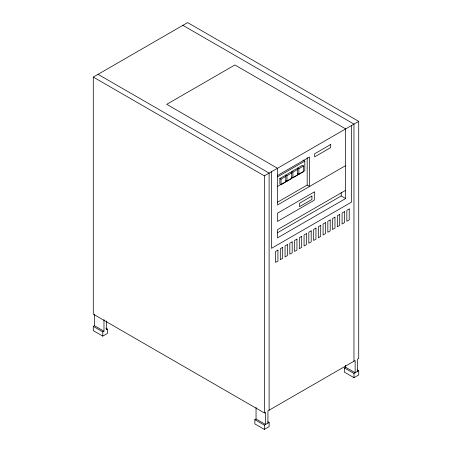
<?xml version="1.0" encoding="UTF-8"?>
<svg xmlns="http://www.w3.org/2000/svg" width="452" height="452" viewBox="0 0 452 452"><rect width="100%" height="100%" fill="white"/><g stroke="black" fill="none" stroke-linecap="round" stroke-linejoin="round"><path stroke-width="0.68" d="M279.856 178.489L281.048 179.173L285.8 176.433L284.613 175.743L279.856 178.489L279.856 183.975L281.048 184.665L285.8 181.919L285.8 175.06L290.551 172.161L291.738 172.845L286.986 175.743L286.986 181.235L285.8 180.546M267.929 421.733L269.115 422.422L269.115 426.654L264.363 429.4L254.86 423.914L254.86 419.676L256.047 418.993L265.55 424.479L265.55 412.252L264.363 412.936L93.281 314.168L93.281 77.077L187.636 22.6L358.718 121.373L358.718 358.464L357.532 359.148L357.532 371.374M93.281 77.077L264.363 175.845L358.718 121.373M277.483 175.512L309.558 156.991L309.558 186.45L307.185 185.077L277.528 202.202M277.483 176.885L304.806 161.11L304.806 170.681L277.483 186.456M291.738 171.472L296.489 168.732L297.682 169.415L292.924 172.161L291.738 171.472L291.738 178.489L286.986 181.235M291.738 177.116L292.924 177.805L297.682 175.06L297.682 168.042L302.433 165.302L303.62 165.986L303.62 171.63L298.868 174.376L297.682 173.687M297.682 168.042L298.868 168.732L303.62 165.986M345.65 165.613L277.483 204.971L277.483 168.274L166.732 104.333L234.899 64.975L345.65 128.916L345.65 198.541L277.483 237.893L277.483 229.661L345.65 190.309M105.757 328.107L107.542 329.135L107.542 333.373L102.785 336.113L93.281 330.627L93.281 326.395L94.468 325.706L103.977 331.192L103.977 319.649M93.281 326.395L102.785 331.881L103.977 331.192M107.542 329.135L106.35 329.824L106.35 320.993M277.285 232.865L341.192 195.965L345.65 198.541M357.532 370.002L358.718 370.691L358.718 374.923L353.967 377.669L344.458 372.182L344.458 367.945L345.65 367.261L355.153 372.747L355.153 360.521L267.929 410.879L267.929 423.106M254.86 419.676L264.363 425.162L269.115 422.422M344.458 367.945L353.967 373.431L358.718 370.691M182.885 25.346L353.967 124.114L353.967 361.204M303.026 160.076L304.806 161.11M285.8 175.06L286.986 175.743M98.033 74.331L269.115 173.105L269.115 410.196M353.967 373.431L353.967 377.669M351.588 125.486L351.588 202.072L271.488 248.317L271.488 171.732M345.65 365.222L345.65 367.261M341.192 192.535L341.192 195.965M307.185 157.725L307.185 185.077M298.868 168.732L298.868 174.376M292.924 172.161L292.924 177.805M281.048 179.173L281.048 184.665M264.363 175.845L264.363 412.936M264.363 425.162L264.363 429.4M256.047 407.444L256.047 418.993M102.785 331.881L102.785 336.113M94.468 314.157L94.468 325.706M330.706 144.499L314.665 153.753L314.665 156.844L330.706 147.584L330.706 144.499M314.309 191.936L277.483 213.203L277.483 221.429L314.309 200.168L314.309 191.936M311.936 196.055L299.461 203.253L299.461 206.683L311.936 199.485L311.936 196.055M277.929 250.086L275.556 251.459L275.556 262.431L277.929 261.058L277.929 250.086M282.681 247.34L280.308 248.713L280.308 259.691L282.681 258.318L282.681 247.34M287.432 244.6L285.059 245.973L285.059 256.945L287.432 255.572L287.432 244.6M292.184 241.854L289.811 243.227L289.811 254.199L292.184 252.832L292.184 241.854M296.941 239.108L294.563 240.481L294.563 251.459L296.941 250.086L296.941 239.108M301.693 236.368L299.314 237.741L299.314 248.713L301.693 247.34L301.693 236.368M306.445 233.622L304.066 234.995L304.066 245.973L306.445 244.6L306.445 233.622M311.196 230.882L308.818 232.249L308.818 243.227L311.196 241.854L311.196 230.882M315.948 228.136L313.569 229.509L313.569 240.481L315.948 239.114L315.948 228.136M320.7 225.39L318.321 226.763L318.321 237.741L320.7 236.368L320.7 225.39M325.451 222.65L323.078 224.022L323.078 234.995L325.451 233.622L325.451 222.65M330.203 219.904L327.83 221.277L327.83 232.255L330.203 230.882L330.203 219.904M334.955 217.163L332.582 218.531L332.582 229.509L334.955 228.136L334.955 217.163M339.706 214.417L337.333 215.79L337.333 226.763L339.706 225.395L339.706 214.417M344.458 211.672L342.085 213.045L342.085 224.022L344.458 222.65L344.458 211.672M349.215 208.931L346.837 210.304L346.837 221.277L349.215 219.904L349.215 208.931"/></g></svg>
